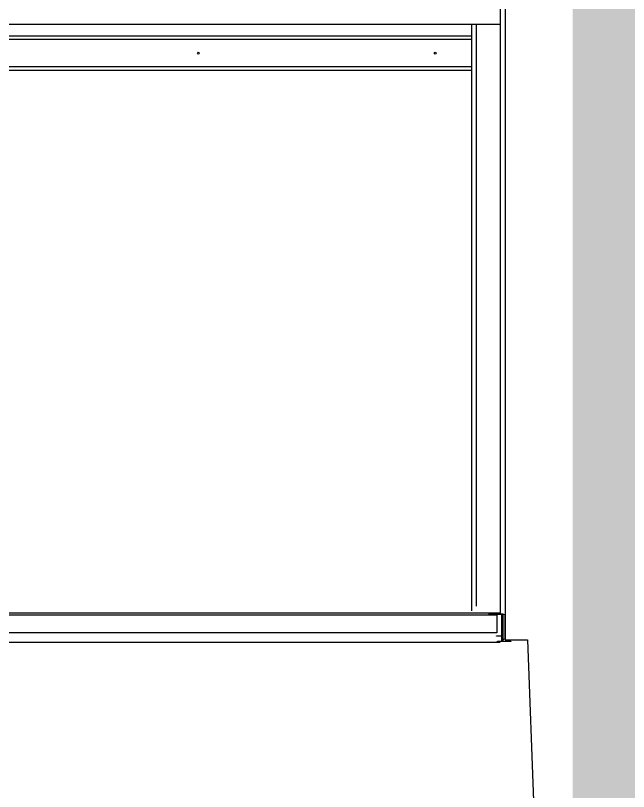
# Model space of a CAD drawing. Header units: inches. Extents: x 203 to 1065, y -1127 to 921.
# Drawn here: x 359.545 to 360.906, y 842.104 to 843.826 of the extents above; entities that cross this region are included whole.
import ezdxf

# ---------------------------------------------------------------- set-up
doc = ezdxf.new("R2010")
doc.units = ezdxf.units.IN
doc.header["$MEASUREMENT"] = 0
doc.linetypes.add('CONTINUA', pattern=[0])
for name, color, linetype in [('1-PLATEA', 3, 'Continuous'), ('CORTE PERFILES Y CERCHA', 3, 'CONTINUA'), ('CORTE PROY', 8, 'CONTINUA')]:
    doc.layers.add(name, color=color, linetype=linetype)

msp = doc.modelspace()

# ---------------------------------------------------------------- hatches: boundary and pattern name
at = {"linetype": 'ByBlock', "true_color": 0x139b48}
h = msp.add_hatch(color=114, dxfattribs=at)
h.dxf.hatch_style = 1
h.paths.add_polyline_path([(363.9322, 908.3504), (361.9322, 908.3504), (361.7822, 904.5916), (361.7822, 892.8156), (361.3322, 890.388), (361.3322, 878.612), (361.032, 864.9255), (361.032, 855.6775), (360.7822, 850.8905), (360.7822, 841.6425), (360.1822, 838.0559), (363.9322, 838.0559)])
at = {"layer": 'CORTE PERFILES Y CERCHA'}
h = msp.add_hatch(color=256, dxfattribs=at)
h.paths.add_polyline_path([(360.5972, 842.4965), (360.5972, 842.4985), (360.6192, 842.4985), (360.6272, 842.4985), (360.6272, 842.4375), (360.6362, 842.4375), (360.6352, 842.4365), (360.6252, 842.4365), (360.6252, 842.4965)])
h.paths.add_polyline_path([(360.6152, 842.4365), (360.6152, 842.4375), (360.6252, 842.4375), (360.6252, 842.4365)], flags=17)
h.paths.add_polyline_path([(360.6352, 842.4365), (360.6362, 842.4375), (360.6452, 842.4375), (360.6452, 842.4365)])
h.paths.add_polyline_path([(360.6135, 842.4485, -0.388879), (360.6132, 842.4489), (360.6132, 842.449), (360.6252, 842.449), (360.6252, 842.4475)], flags=17)

# ---------------------------------------------------------------- linework, layer by layer
msp.add_circle((359.4347, 846.2175), 5.2552)
at = {"layer": '1-PLATEA', "color": 4}
for p, q in [((360.6322, 850.0885), (360.6322, 842.4405)), ((360.6322, 842.4405), (360.6822, 842.4405)), ((360.6822, 842.4405), (360.7122, 841.6405))]:
    msp.add_line(p, q, dxfattribs=at)
at = {"layer": 'CORTE PERFILES Y CERCHA', "color": 4}
msp.add_line((360.6212, 850.0325), (360.6212, 842.4985), dxfattribs=at)
at = {"layer": 'CORTE PERFILES Y CERCHA'}
for points in [[(360.6212, 842.4995), (358.6152, 842.4995)], [(358.6152, 842.435), (360.6212, 842.435)]]:
    msp.add_lwpolyline(points, dxfattribs=at)
msp.add_lwpolyline([(358.6184, 842.4556), (358.6184, 842.4956), (360.6142, 842.4956), (360.6142, 842.4556)], close=True, dxfattribs=at)
for points in [[(360.6452, 842.4365), (360.6152, 842.4365), (360.6152, 842.4375), (360.6252, 842.4375), (360.6252, 842.4475), (360.6135, 842.4485, -0.388879), (360.6132, 842.4489), (360.6132, 842.449), (360.6252, 842.449), (360.6252, 842.4965), (360.5972, 842.4965), (360.5972, 842.4985), (360.6272, 842.4985), (360.6272, 842.4375), (360.6452, 842.4375)], [(360.6272, 842.4941), (360.6272, 842.4441, 1), (360.6322, 842.4441), (360.6322, 842.4941, 1)]]:
    msp.add_lwpolyline(points, format="xyb", close=True, dxfattribs=at)
at = {"layer": 'CORTE PROY', "color": 253, "ltscale": 0.5}
for p, q in [((360.5582, 842.5045), (360.5582, 843.8059)), ((360.568, 843.8059), (360.568, 842.5155)), ((360.5582, 843.773), (358.3112, 843.773)), ((360.5582, 843.712), (358.3112, 843.712))]:
    msp.add_line(p, q, dxfattribs=at)
for points in [[(360.6212, 843.8059), (358.5952, 843.8059), (358.5952, 844.7861), (360.6212, 844.7861)], [(360.5582, 843.78), (358.3112, 843.78)], [(358.3112, 843.705), (360.5582, 843.705)]]:
    msp.add_lwpolyline(points, dxfattribs=at)
for centre in [(359.9512, 843.7425), (360.4772, 843.7425)]:
    msp.add_circle(centre, 0.002, dxfattribs=at)

doc.saveas('drawing.dxf')
